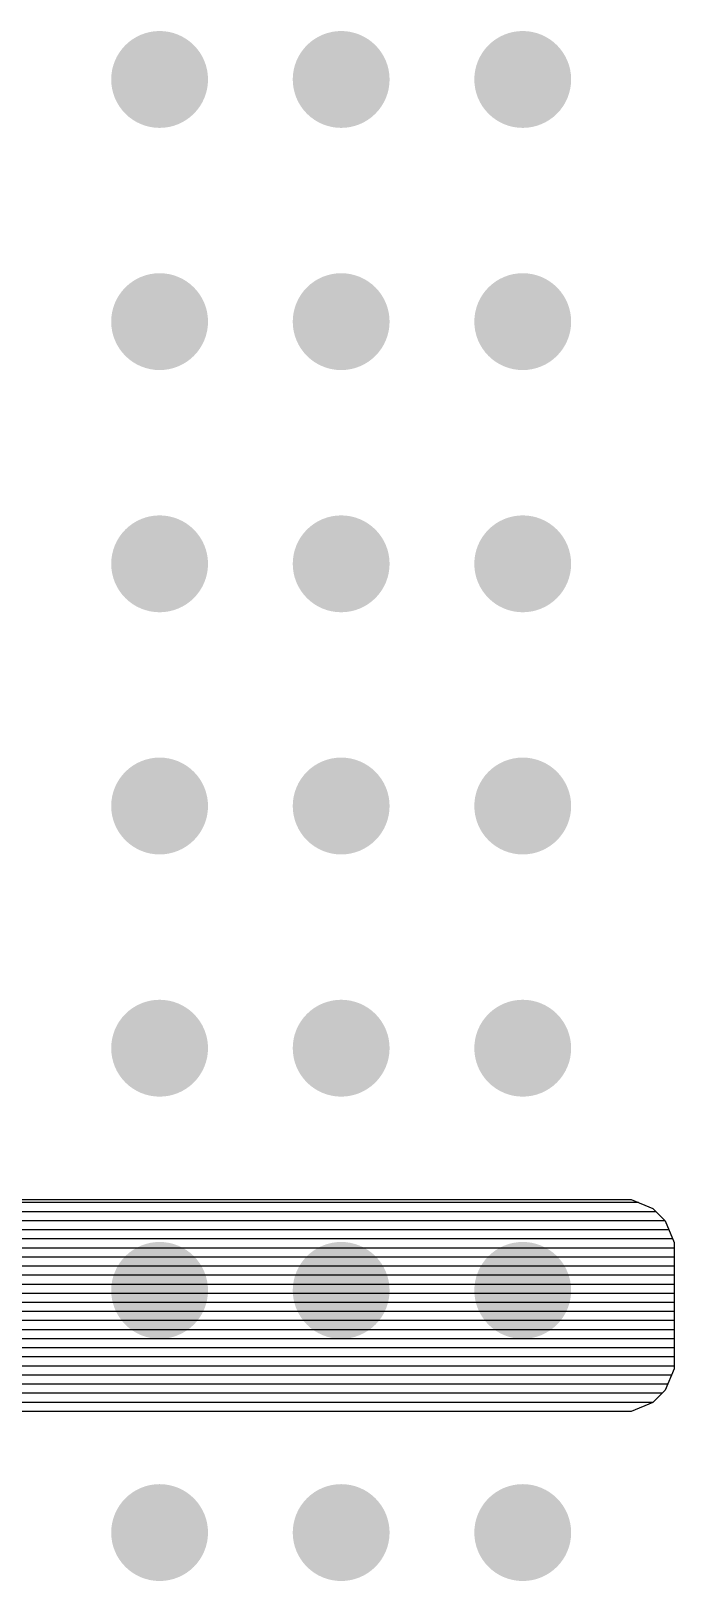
# Model space of a CAD drawing. Extents: x 295 to 953, y 10 to 290.
# Drawn here: x 515.71 to 529.2, y 150.6 to 183.11 of the extents above; entities that cross this region are included whole.
import ezdxf

# ---------------------------------------------------------------- set-up
doc = ezdxf.new("R2010")
doc.units = 0
doc.header["$LTSCALE"] = 5
doc.header["$MEASUREMENT"] = 0
doc.layers.get('0').update_dxf_attribs({"linetype": 'CONTINUOUS', "lineweight": 25})
doc.layers.add('DV-ABPB-A4_BOT', color=7, linetype='CONTINUOUS')

msp = doc.modelspace()

# ---------------------------------------------------------------- linework, layer by layer
at = {"color": 7, "const_width": 1.016}
for points in [[(518.914, 182.093, -1), (517.898, 182.093, -1)], [(522.724, 182.093, -1), (521.708, 182.093, -1)], [(526.534, 182.093, -1), (525.518, 182.093, -1)], [(518.914, 177.013, -1), (517.898, 177.013, -1)], [(522.724, 177.013, -1), (521.708, 177.013, -1)], [(526.534, 177.013, -1), (525.518, 177.013, -1)], [(518.914, 171.933, -1), (517.898, 171.933, -1)], [(522.724, 171.933, -1), (521.708, 171.933, -1)], [(526.534, 171.933, -1), (525.518, 171.933, -1)], [(518.914, 166.853, -1), (517.898, 166.853, -1)], [(522.724, 166.853, -1), (521.708, 166.853, -1)], [(526.534, 166.853, -1), (525.518, 166.853, -1)], [(518.914, 161.773, -1), (517.898, 161.773, -1)], [(522.724, 161.773, -1), (521.708, 161.773, -1)], [(526.534, 161.773, -1), (525.518, 161.773, -1)], [(518.914, 156.693, -1), (517.898, 156.693, -1)], [(522.724, 156.693, -1), (521.708, 156.693, -1)], [(526.534, 156.693, -1), (525.518, 156.693, -1)], [(518.914, 151.613, -1), (517.898, 151.613, -1)], [(522.724, 151.613, -1), (521.708, 151.613, -1)], [(526.534, 151.613, -1), (525.518, 151.613, -1)]]:
    msp.add_lwpolyline(points, format="xyb", close=True, dxfattribs=at)
at = {"layer": 'DV-ABPB-A4_BOT', "color": 7}
for p, q in [((528.456, 158.535), (505.708, 158.535)), ((528.82, 158.344), (505.708, 158.344)), ((512.955, 158.598), (528.304, 158.598)), ((528.304, 158.598), (528.754, 158.41)), ((528.754, 158.41), (529.015, 158.149)), ((529.01, 158.154), (505.708, 158.154)), ((529.015, 158.149), (529.201, 157.699)), ((529.094, 157.963), (505.708, 157.963)), ((529.173, 157.773), (505.708, 157.773)), ((529.201, 157.699), (529.201, 155.05)), ((529.201, 157.582), (505.708, 157.582)), ((529.201, 157.392), (505.708, 157.392)), ((529.201, 157.201), (505.708, 157.201)), ((529.201, 157.011), (505.708, 157.011)), ((529.201, 156.82), (505.708, 156.82)), ((529.201, 156.63), (505.708, 156.63)), ((529.201, 156.439), (505.708, 156.439)), ((529.201, 156.249), (505.736, 156.249)), ((529.201, 156.058), (505.815, 156.058)), ((529.201, 155.868), (505.899, 155.868)), ((529.201, 155.677), (506.089, 155.677)), ((529.201, 155.487), (506.28, 155.487)), ((529.201, 155.296), (506.47, 155.296)), ((529.201, 155.106), (506.661, 155.106)), ((529.145, 154.915), (506.851, 154.915)), ((529.201, 155.05), (529.015, 154.6)), ((529.066, 154.725), (507.042, 154.725)), ((528.947, 154.534), (507.232, 154.534)), ((529.015, 154.6), (528.754, 154.339)), ((528.756, 154.344), (507.423, 154.344)), ((528.304, 154.153), (507.875, 154.153)), ((528.304, 154.153), (507.875, 154.153)), ((528.754, 154.339), (528.304, 154.153))]:
    msp.add_line(p, q, dxfattribs=at)

doc.saveas('drawing.dxf')
